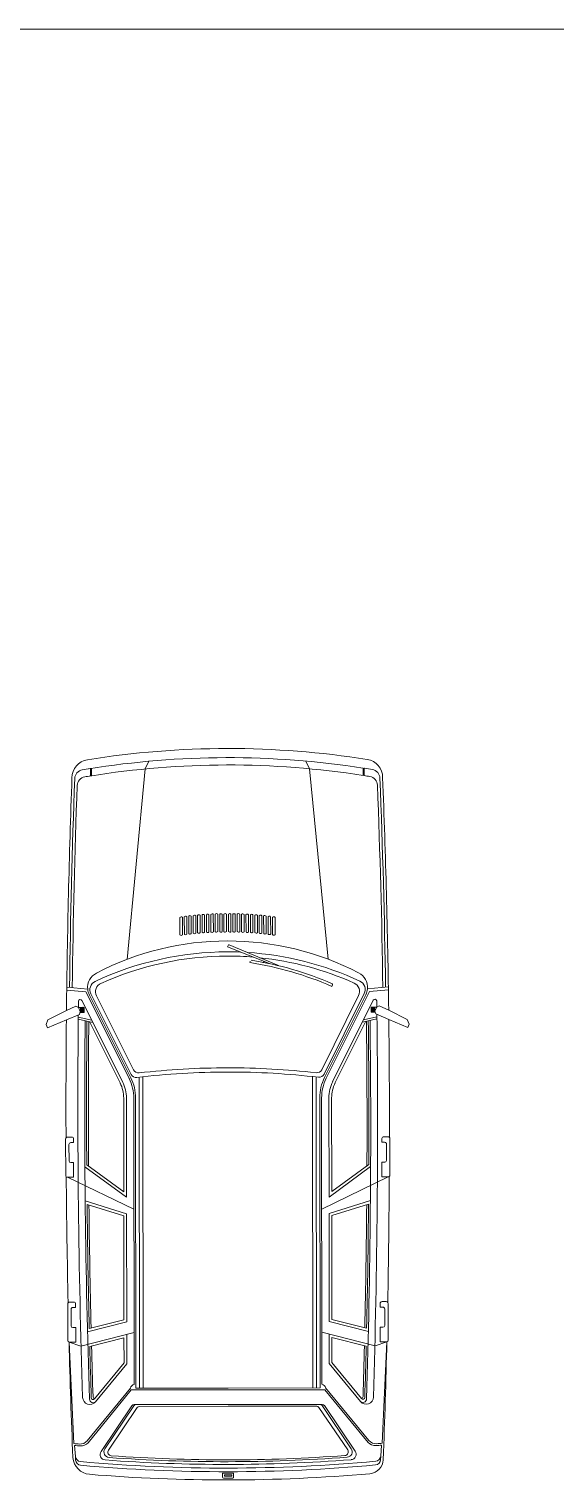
# Model space of a CAD drawing. Header units: millimetres. Extents: x 664 to 1534, y 1164 to 2765.
# Drawn here: x 693.11 to 695.99, y 1407.76 to 1415.69 of the extents above; entities that cross this region are included whole.
import ezdxf

# ---------------------------------------------------------------- set-up
doc = ezdxf.new("R2010")
doc.units = ezdxf.units.MM
doc.layers.get('0').update_dxf_attribs({"lineweight": 20})
doc.layers.add('Alambrado', color=7, linetype='Continuous', lineweight=15)
doc.linetypes.add('FENCELINE1', pattern='A,6.35,-2.54,[133,ltypeshp.shx,S=2.54,R=0,X=-2.54,Y=0],-2.54,25.4', length=36.83)

msp = doc.modelspace()

# ---------------------------------------------------------------- linework, layer by layer
for p, q in [((693.7465, 1411.6479), (693.7665, 1411.6899)), ((694.6465, 1411.6489), (694.6265, 1411.6909)), ((693.4479, 1411.6096), (693.4479, 1411.6478)), ((693.4529, 1411.6104), (693.4529, 1411.6492)), ((693.7465, 1411.6479), (693.6477, 1410.6066)), ((694.6465, 1411.6489), (694.7477, 1410.6079)), ((694.9402, 1411.6121), (694.9402, 1411.6509)), ((694.9452, 1411.6114), (694.9452, 1411.6495)), ((693.937, 1410.8358), (693.9371, 1410.7399)), ((693.951, 1410.8371), (693.9511, 1410.7413)), ((693.9612, 1410.8393), (693.9614, 1410.7434)), ((693.9752, 1410.8406), (693.9754, 1410.7448)), ((693.9855, 1410.8424), (693.9856, 1410.7466)), ((693.9995, 1410.8437), (693.9996, 1410.748)), ((694.0097, 1410.8449), (694.0098, 1410.749)), ((694.0237, 1410.8462), (694.0238, 1410.7504)), ((694.0339, 1410.8473), (694.034, 1410.7515)), ((694.0479, 1410.8487), (694.048, 1410.7529)), ((694.0581, 1410.8494), (694.0582, 1410.7536)), ((694.0721, 1410.8508), (694.0722, 1410.755)), ((694.0821, 1410.8507), (694.0822, 1410.7549)), ((694.0961, 1410.852), (694.0962, 1410.7563)), ((694.106, 1410.852), (694.1062, 1410.7561)), ((694.12, 1410.8533), (694.1201, 1410.7575)), ((694.1303, 1410.8532), (694.1304, 1410.7574)), ((694.1443, 1410.8546), (694.1444, 1410.7588)), ((694.1549, 1410.8529), (694.155, 1410.7571)), ((694.1689, 1410.8543), (694.169, 1410.7585)), ((694.1782, 1410.8533), (694.1783, 1410.7575)), ((694.1922, 1410.8546), (694.1923, 1410.7589)), ((694.2026, 1410.8546), (694.2027, 1410.7589)), ((694.2166, 1410.8533), (694.2167, 1410.7575)), ((694.226, 1410.8544), (694.2261, 1410.7586)), ((694.24, 1410.853), (694.2401, 1410.7572)), ((694.2506, 1410.8547), (694.2507, 1410.7589)), ((694.2646, 1410.8534), (694.2647, 1410.7576)), ((694.2748, 1410.8535), (694.2749, 1410.7577)), ((694.2888, 1410.8522), (694.2889, 1410.7563)), ((694.2988, 1410.8523), (694.2989, 1410.7565)), ((694.3128, 1410.8509), (694.3129, 1410.7551)), ((694.3228, 1410.851), (694.3229, 1410.7553)), ((694.3368, 1410.8497), (694.3369, 1410.7539)), ((694.347, 1410.849), (694.3471, 1410.7532)), ((694.361, 1410.8477), (694.3611, 1410.7519)), ((694.3712, 1410.8466), (694.3713, 1410.7508)), ((694.3852, 1410.8453), (694.3853, 1410.7495)), ((694.3954, 1410.8442), (694.3955, 1410.7484)), ((694.4094, 1410.8429), (694.4095, 1410.7471)), ((694.4197, 1410.8411), (694.4198, 1410.7453)), ((694.4337, 1410.8398), (694.4338, 1410.744)), ((694.4439, 1410.8377), (694.444, 1410.7419)), ((694.4579, 1410.8364), (694.458, 1410.7405)), ((694.2005, 1410.683), (694.197, 1410.6747)), ((694.197, 1410.6747), (694.4278, 1410.5833)), ((694.4761, 1410.5723), (694.207, 1410.6857)), ((694.3221, 1410.5976), (694.3207, 1410.5887)), ((693.4217, 1410.4293), (693.3178, 1410.4387)), ((693.4326, 1410.4434), (693.318, 1410.4537)), ((693.6605, 1409.9526), (693.4217, 1410.4293)), ((694.7264, 1409.9785), (694.9462, 1410.42)), ((694.7365, 1409.9538), (694.9741, 1410.4311)), ((694.7721, 1410.4668), (694.7685, 1410.4585)), ((694.9632, 1410.4452), (695.0778, 1410.4557)), ((694.9741, 1410.4311), (695.078, 1410.4407)), ((693.3165, 1410.3261), (693.3676, 1410.3515)), ((693.3676, 1410.3515), (693.3819, 1410.344)), ((693.388, 1410.3442), (693.3819, 1410.344)), ((693.3913, 1410.322), (693.3819, 1410.344)), ((693.3931, 1410.3175), (693.3931, 1410.3417)), ((693.3981, 1410.3181), (693.3981, 1410.3417)), ((693.6247, 1409.9347), (693.4009, 1410.3816)), ((693.4031, 1410.3181), (693.4031, 1410.3418)), ((693.4081, 1410.3181), (693.4081, 1410.3418)), ((693.4131, 1410.3181), (693.4131, 1410.3418)), ((693.6682, 1409.9595), (693.4417, 1410.4117)), ((693.6705, 1409.9773), (693.4496, 1410.4182)), ((693.6838, 1410.002), (693.4808, 1410.4073)), ((694.713, 1410.0032), (694.915, 1410.4089)), ((694.7287, 1409.9607), (694.9541, 1410.4134)), ((694.7723, 1409.936), (694.9951, 1410.3834)), ((694.983, 1410.3199), (694.983, 1410.3436)), ((694.988, 1410.3199), (694.988, 1410.3436)), ((694.993, 1410.3199), (694.993, 1410.3436)), ((694.998, 1410.3199), (694.998, 1410.3436)), ((695.003, 1410.3194), (695.003, 1410.3436)), ((695.0047, 1410.3238), (695.0141, 1410.3459)), ((695.0081, 1410.346), (695.0141, 1410.3459)), ((695.0284, 1410.3534), (695.0141, 1410.3459)), ((695.0796, 1410.3282), (695.0284, 1410.3534)), ((693.2047, 1410.2497), (693.2152, 1410.276)), ((693.2126, 1410.2313), (693.316, 1410.2756)), ((693.2152, 1410.276), (693.3165, 1410.3261)), ((693.316, 1410.2756), (693.3871, 1410.306)), ((693.381, 1410.2804), (693.4607, 1410.2621)), ((693.3811, 1410.2906), (693.4549, 1410.2737)), ((693.3913, 1410.322), (693.3871, 1410.306)), ((693.3896, 1410.3155), (693.3911, 1410.3155)), ((693.6113, 1409.9279), (693.4418, 1410.2665)), ((694.7857, 1409.9293), (694.9545, 1410.2682)), ((695.0152, 1410.2823), (694.9355, 1410.2638)), ((695.015, 1410.2925), (694.9413, 1410.2754)), ((695.0047, 1410.3238), (695.0091, 1410.3079)), ((695.0065, 1410.3174), (695.005, 1410.3174)), ((695.0802, 1410.2776), (695.0091, 1410.3079)), ((695.181, 1410.2783), (695.0796, 1410.3282)), ((695.1837, 1410.2336), (695.0802, 1410.2776)), ((695.1915, 1410.252), (695.181, 1410.2783)), ((693.2126, 1410.2313), (693.2047, 1410.2497)), ((695.1837, 1410.2336), (695.1915, 1410.252)), ((693.7145, 1409.9625), (693.7165, 1408.2619)), ((693.7345, 1409.9625), (693.7365, 1408.2619)), ((694.6624, 1409.9636), (694.6644, 1408.263)), ((694.6824, 1409.9636), (694.6844, 1408.263)), ((693.6297, 1409.8477), (693.6302, 1409.3352)), ((693.6447, 1409.8478), (693.6453, 1409.3057)), ((693.6847, 1409.8478), (693.6865, 1408.2819)), ((693.6947, 1409.8478), (693.6965, 1408.2619)), ((694.7025, 1409.849), (694.7044, 1408.263)), ((694.7125, 1409.849), (694.7143, 1408.283)), ((694.7525, 1409.849), (694.7532, 1409.307)), ((694.7675, 1409.849), (694.7681, 1409.3365)), ((693.3219, 1409.6348), (693.3451, 1409.6349)), ((695.0426, 1409.6068), (695.0426, 1409.6268)), ((695.0758, 1409.6369), (695.0526, 1409.6368)), ((695.0861, 1409.4269), (695.0858, 1409.6269)), ((693.3121, 1409.4248), (693.3119, 1409.6248)), ((693.3303, 1409.5049), (693.3302, 1409.5949)), ((693.3401, 1409.6049), (693.3551, 1409.6049)), ((693.3551, 1409.6049), (693.3551, 1409.6249)), ((695.0576, 1409.6068), (695.0426, 1409.6068)), ((695.0677, 1409.5069), (695.0676, 1409.5969)), ((693.3403, 1409.4949), (693.3553, 1409.4949)), ((693.3554, 1409.4149), (693.3553, 1409.4949)), ((693.6453, 1409.3057), (693.4173, 1409.4718)), ((693.6302, 1409.3352), (693.4272, 1409.4831)), ((694.7532, 1409.307), (694.9808, 1409.4736)), ((694.7681, 1409.3365), (694.9708, 1409.4849)), ((695.0428, 1409.4168), (695.0427, 1409.4968)), ((695.0577, 1409.4968), (695.0427, 1409.4968)), ((693.322, 1409.4148), (693.6854, 1409.2404)), ((693.3221, 1409.4148), (693.3554, 1409.4149)), ((695.0761, 1409.4169), (694.7132, 1409.2415)), ((695.0761, 1409.4169), (695.0428, 1409.4168)), ((693.6454, 1409.2154), (693.419, 1409.2854)), ((693.6304, 1409.2043), (693.4289, 1409.2666)), ((694.7533, 1409.2166), (694.9795, 1409.2872)), ((694.7683, 1409.2056), (694.9696, 1409.2684)), ((693.6304, 1409.2043), (693.6311, 1408.6363)), ((693.6454, 1409.2154), (693.6461, 1408.6247)), ((694.7533, 1409.2166), (694.7539, 1408.626)), ((694.7683, 1409.2056), (694.7689, 1408.6376)), ((693.3237, 1408.5228), (693.3235, 1408.7228)), ((693.3334, 1408.7328), (693.3567, 1408.7328)), ((693.3419, 1408.6028), (693.3417, 1408.6928)), ((693.3517, 1408.7028), (693.3667, 1408.7028)), ((693.3667, 1408.7028), (693.3667, 1408.7228)), ((695.0331, 1408.7048), (695.0331, 1408.7248)), ((695.0481, 1408.7048), (695.0331, 1408.7048)), ((695.0663, 1408.7348), (695.0431, 1408.7348)), ((695.0582, 1408.6048), (695.0581, 1408.6948)), ((695.0765, 1408.5248), (695.0763, 1408.7248)), ((693.4317, 1408.5696), (693.6461, 1408.6247)), ((693.4413, 1408.5876), (693.6311, 1408.6363)), ((694.9684, 1408.5714), (694.7539, 1408.626)), ((694.9588, 1408.5893), (694.7689, 1408.6376)), ((695.0482, 1408.5948), (695.0332, 1408.5948)), ((695.0333, 1408.5148), (695.0332, 1408.5948)), ((693.3519, 1408.5928), (693.3669, 1408.5928)), ((693.367, 1408.5128), (693.3669, 1408.5928)), ((693.3946, 1408.4921), (693.6861, 1408.567)), ((693.4438, 1408.4893), (693.6312, 1408.5374)), ((693.6312, 1408.5374), (693.6313, 1408.4002)), ((693.6461, 1408.5567), (693.6463, 1408.3949)), ((695.0058, 1408.4939), (694.714, 1408.5682)), ((694.754, 1408.558), (694.7542, 1408.3962)), ((694.9565, 1408.491), (694.769, 1408.5387)), ((694.769, 1408.5387), (694.7692, 1408.4015)), ((695.0058, 1408.4939), (695.0697, 1408.5151)), ((695.0666, 1408.5148), (695.0333, 1408.5148)), ((695.0443, 1407.9608), (695.0697, 1408.5151)), ((693.3572, 1407.9588), (693.3306, 1408.5133)), ((693.3946, 1408.4921), (693.3306, 1408.5131)), ((693.3337, 1408.5128), (693.367, 1408.5128)), ((693.6313, 1408.4002), (693.4698, 1408.2035)), ((693.6463, 1408.3949), (693.4757, 1408.187)), ((694.7542, 1408.3962), (694.9254, 1408.1887)), ((694.7692, 1408.4015), (694.9312, 1408.2052)), ((693.6665, 1408.2618), (693.4302, 1407.9741)), ((693.6712, 1408.2518), (693.4346, 1407.9637)), ((693.6712, 1408.2518), (694.2004, 1408.2525)), ((693.6965, 1408.2619), (694.2004, 1408.2625)), ((694.7044, 1408.263), (694.2004, 1408.2625)), ((694.7297, 1408.2531), (694.2004, 1408.2525)), ((694.7297, 1408.2531), (694.9669, 1407.9655)), ((694.7344, 1408.2631), (694.9713, 1407.9759)), ((693.6736, 1408.1652), (693.5055, 1407.9159)), ((693.6857, 1408.1653), (693.5267, 1407.9294)), ((693.7031, 1408.1553), (693.5465, 1407.923)), ((693.686, 1408.1719), (694.2005, 1408.1725)), ((693.7155, 1408.1619), (694.2005, 1408.1625)), ((694.715, 1408.173), (694.2005, 1408.1725)), ((694.6856, 1408.163), (694.2005, 1408.1625)), ((694.698, 1408.1564), (694.8552, 1407.9245)), ((694.7154, 1408.1664), (694.8749, 1407.9309)), ((694.7275, 1408.1665), (694.8961, 1407.9175)), ((693.3659, 1407.8888), (693.3606, 1407.9485)), ((693.3659, 1407.8888), (693.3667, 1407.8687)), ((695.0358, 1407.8908), (695.035, 1407.8706)), ((695.0358, 1407.8908), (695.041, 1407.9504)), ((694.231, 1407.7973), (694.171, 1407.7972)), ((694.171, 1407.7972), (694.171, 1407.7748)), ((694.176, 1407.7698), (694.226, 1407.7698)), ((694.221, 1407.7873), (694.181, 1407.7873)), ((694.181, 1407.7873), (694.181, 1407.7798)), ((694.181, 1407.7798), (694.221, 1407.7798)), ((694.221, 1407.7873), (694.221, 1407.7798)), ((694.231, 1407.7973), (694.231, 1407.7749))]:
    msp.add_line(p, q)
for centre, radius, start, end in [((693.4466, 1411.5993), 0.1, 99.14271, 180.06601), ((693.4466, 1411.5993), 0.1, 99.14271, 180.06601), ((694.202, 1406.9055), 4.8542, 80.98932, 99.14271), ((694.202, 1406.9055), 4.8042, 81.18149, 99.14271), ((694.9466, 1411.601), 0.1, 0.06601, 80.98932), ((693.4114, 1411.5935), 0.05, 99.57221, 177.90744), ((694.202, 1406.9055), 4.8042, 99.05924, 99.57221), ((694.202, 1406.9055), 4.7642, 99.10722, 99.48626), ((694.202, 1406.9055), 4.7642, 81.08569, 99.14271), ((693.4459, 1411.6478), 0.002, 0.06601, 99.05924), ((693.4549, 1411.6492), 0.002, 98.95054, 180.06601), ((694.9382, 1411.6509), 0.002, 0.06601, 81.18149), ((694.9472, 1411.6495), 0.002, 81.07279, 180.06601), ((694.202, 1406.9055), 4.7642, 80.64577, 81.02481), ((694.202, 1406.9055), 4.8042, 80.55982, 81.07279), ((694.9818, 1411.5953), 0.05, 2.22459, 80.55982), ((742.462, 1409.8013), 49.1483, 177.90358, 179.38812), ((742.462, 1409.8013), 49.1333, 177.90744, 179.24073), ((742.462, 1409.8013), 49.1183, 177.95151, 179.24207), ((693.425, 1411.5552), 0.05, 99.48626, 177.95151), ((694.9682, 1411.557), 0.05, 2.18051, 80.64577), ((645.9354, 1409.6901), 49.1183, 0.88996, 2.18051), ((645.9354, 1409.6901), 49.1333, 0.8913, 2.22459), ((645.9354, 1409.6901), 49.1483, 0.74391, 2.22845), ((693.9448, 1410.8283), 0.0108, 54.78748, 136.19952), ((693.969, 1410.8318), 0.0108, 54.78748, 136.19952), ((693.9932, 1410.8349), 0.0108, 54.78748, 136.19952), ((694.0175, 1410.8374), 0.0108, 54.78748, 136.19952), ((694.0417, 1410.8398), 0.0108, 54.78748, 136.19952), ((694.0659, 1410.8419), 0.0108, 54.78748, 136.19952), ((694.0899, 1410.8432), 0.0108, 54.78748, 136.19952), ((694.1138, 1410.8445), 0.0108, 54.78748, 136.19952), ((694.1381, 1410.8458), 0.0108, 54.78748, 136.19952), ((694.1627, 1410.8455), 0.0108, 54.78748, 136.19952), ((694.186, 1410.8458), 0.0108, 54.78748, 136.19952), ((694.2089, 1410.8458), 0.0108, 43.93251, 125.34455), ((694.2322, 1410.8456), 0.0108, 43.93251, 125.34455), ((694.2568, 1410.8459), 0.0108, 43.93251, 125.34455), ((694.2811, 1410.8447), 0.0108, 43.93251, 125.34455), ((694.305, 1410.8435), 0.0108, 43.93251, 125.34455), ((694.329, 1410.8423), 0.0108, 43.93251, 125.34455), ((694.3532, 1410.8402), 0.0108, 43.93251, 125.34455), ((694.3774, 1410.8378), 0.0108, 43.93251, 125.34455), ((694.4017, 1410.8354), 0.0108, 43.93251, 125.34455), ((694.4259, 1410.8323), 0.0108, 43.93251, 125.34455), ((694.4501, 1410.8289), 0.0108, 43.93251, 125.34455), ((693.9433, 1410.7486), 0.0107, 234.50145, 316.93158), ((693.9676, 1410.7521), 0.0107, 234.50145, 316.93158), ((693.9918, 1410.7553), 0.0107, 234.50145, 316.93158), ((694.016, 1410.7577), 0.0107, 234.50145, 316.93158), ((694.0402, 1410.7602), 0.0107, 234.50145, 316.93158), ((694.0644, 1410.7623), 0.0107, 234.50145, 316.93158), ((694.0884, 1410.7635), 0.0107, 234.50145, 316.93158), ((694.1124, 1410.7648), 0.0107, 234.50145, 316.93158), ((694.1366, 1410.7661), 0.0107, 234.50145, 316.93158), ((694.1612, 1410.7658), 0.0107, 234.50145, 316.93158), ((694.1845, 1410.7661), 0.0107, 234.50145, 316.93158), ((694.2105, 1410.7662), 0.0107, 223.20045, 305.63058), ((694.2339, 1410.7659), 0.0107, 223.20045, 305.63058), ((694.2585, 1410.7662), 0.0107, 223.20045, 305.63058), ((694.2827, 1410.765), 0.0107, 223.20045, 305.63058), ((694.3067, 1410.7638), 0.0107, 223.20045, 305.63058), ((694.3307, 1410.7626), 0.0107, 223.20045, 305.63058), ((694.3549, 1410.7605), 0.0107, 223.20045, 305.63058), ((694.3791, 1410.7581), 0.0107, 223.20045, 305.63058), ((694.4033, 1410.7557), 0.0107, 223.20045, 305.63058), ((694.4275, 1410.7526), 0.0107, 223.20045, 305.63058), ((694.4518, 1410.7492), 0.0107, 223.20045, 305.63058), ((694.1994, 1409.1509), 1.5567, 90.06601, 117.49644), ((694.1994, 1409.1509), 1.5567, 62.63559, 90.06601), ((694.2051, 1410.6811), 0.005, 67.1443, 157.1443), ((694.1996, 1408.9353), 1.7124, 90.06601, 115.10432), ((694.1996, 1408.9353), 1.6894, 90.06601, 114.27904), ((694.1996, 1408.9353), 1.7124, 87.6818, 90.06601), ((694.1996, 1408.9353), 1.6894, 85.31205, 90.06601), ((694.1996, 1408.9353), 1.7124, 65.02771, 86.47349), ((694.054, 1408.8364), 1.7726, 66.22898, 81.3464), ((694.0523, 1408.8305), 1.7926, 66.41494, 81.16044), ((694.1996, 1408.9353), 1.6894, 65.85299, 84.11006), ((694.3975, 1410.5877), 0.005, 81.16044, 171.32071), ((693.5222, 1410.452), 0.09, 117.49644, 185.47242), ((694.8736, 1410.4535), 0.09, 354.65961, 62.63559), ((693.5222, 1410.452), 0.09, 185.47242, 206.60061), ((693.4943, 1410.4406), 0.05, 115.10432, 206.60061), ((693.5256, 1410.4297), 0.05, 114.27904, 206.60061), ((694.7675, 1410.4688), 0.005, 336.25468, 66.41494), ((694.8703, 1410.4312), 0.05, 333.53142, 65.85299), ((694.9015, 1410.4422), 0.05, 333.53142, 65.02771), ((694.8736, 1410.4535), 0.09, 333.53142, 354.65961), ((742.462, 1409.8113), 49.0833, 179.33934, 179.37789), ((693.3919, 1410.3771), 0.01, 26.60061, 179.33934), ((693.3881, 1410.3392), 0.005, 0.06601, 90.98019), ((693.3956, 1410.3417), 0.0025, 0.06601, 180.06601), ((693.4006, 1410.3417), 0.0025, 0.06601, 180.06601), ((693.4056, 1410.3418), 0.0025, 0.06601, 180.06601), ((693.4106, 1410.3418), 0.0025, 0.06601, 180.06601), ((694.9855, 1410.3436), 0.0025, 0.06601, 180.06601), ((694.9905, 1410.3436), 0.0025, 0.06601, 180.06601), ((694.9955, 1410.3436), 0.0025, 0.06601, 180.06601), ((695.004, 1410.379), 0.01, 0.79269, 153.53142), ((695.0005, 1410.3436), 0.0025, 0.06601, 180.06601), ((695.008, 1410.341), 0.005, 89.15184, 180.06601), ((645.9354, 1409.7001), 49.0833, 0.75414, 0.79269), ((742.462, 1409.8013), 49.1483, 179.44705, 180.19851), ((742.462, 1409.8113), 49.0833, 179.42547, 181.86827), ((693.3911, 1410.3175), 0.002, 270.06601, 0.06601), ((693.3956, 1410.318), 0.0025, 180.06601, 0.06601), ((693.4006, 1410.3181), 0.0025, 180.06601, 0.06601), ((693.4056, 1410.3181), 0.0025, 180.06601, 0.06601), ((693.4106, 1410.3181), 0.0025, 180.06601, 0.06601), ((742.4746, 1409.8013), 49.0583, 179.45048, 181.86856), ((742.4746, 1409.8013), 49.0483, 179.45304, 180.37171), ((742.4746, 1409.8013), 49.0383, 179.45561, 180.38034), ((645.9229, 1409.69), 49.0383, 359.75169, 0.67642), ((645.9229, 1409.69), 49.0583, 358.26347, 0.68155), ((645.9229, 1409.69), 49.0483, 359.76032, 0.67899), ((694.9855, 1410.3199), 0.0025, 180.06601, 0.06601), ((694.9905, 1410.3199), 0.0025, 180.06601, 0.06601), ((694.9955, 1410.3199), 0.0025, 180.06601, 0.06601), ((645.9354, 1409.7001), 49.0833, 358.26376, 0.70656), ((695.0005, 1410.3199), 0.0025, 180.06601, 0.06601), ((695.005, 1410.3194), 0.002, 180.06601, 270.06601), ((645.9354, 1409.6901), 49.1483, 359.93352, 0.68498), ((693.4447, 1409.8475), 0.24, 0.06601, 26.60061), ((693.4447, 1409.8475), 0.25, 0.06601, 26.60061), ((693.6973, 1409.9907), 0.03, 206.60061, 276.77822), ((693.7106, 1410.0154), 0.03, 206.60061, 276.56331), ((694.2033, 1405.7331), 4.2575, 90.06601, 96.77822), ((694.2033, 1405.7331), 4.2805, 90.06601, 96.56331), ((694.2033, 1405.7331), 4.2805, 83.56872, 90.06601), ((694.2033, 1405.7331), 4.2575, 83.3538, 90.06601), ((694.6862, 1410.0165), 0.03, 263.56872, 333.53142), ((694.6996, 1409.9918), 0.03, 263.3538, 333.53142), ((694.9525, 1409.8493), 0.25, 153.53142, 180.06601), ((694.9525, 1409.8493), 0.24, 153.53142, 180.06601), ((693.4447, 1409.8475), 0.185, 0.06601, 26.60061), ((693.4447, 1409.8475), 0.2, 0.06601, 26.60061), ((694.9525, 1409.8493), 0.2, 153.53142, 180.06601), ((694.9525, 1409.8493), 0.185, 153.53142, 180.06601), ((693.3219, 1409.6248), 0.01, 142.11041, 180.06601), ((693.3219, 1409.6248), 0.01, 90.06601, 142.11041), ((693.3451, 1409.6249), 0.01, 0.06601, 90.06601), ((695.0526, 1409.6268), 0.01, 90.06601, 180.06601), ((695.0758, 1409.6269), 0.01, 38.02162, 90.06601), ((695.0758, 1409.6269), 0.01, 0.06601, 38.02162), ((693.3402, 1409.5949), 0.01, 90.06601, 180.06601), ((695.0576, 1409.5968), 0.01, 0.06601, 90.06601), ((693.3403, 1409.5049), 0.01, 180.06601, 270.06601), ((695.0577, 1409.5068), 0.01, 270.06601, 0.06601), ((693.3221, 1409.4248), 0.01, 180.06601, 226.21118), ((742.462, 1409.8013), 49.1483, 180.44725, 181.25047), ((693.3221, 1409.4248), 0.01, 226.21118, 270.06601), ((645.9354, 1409.6901), 49.1483, 358.88156, 359.68478), ((695.0761, 1409.4269), 0.01, 270.06601, 313.92085), ((695.0761, 1409.4269), 0.01, 313.92085, 0.06601), ((742.4746, 1409.8013), 49.0483, 180.62469, 181.41797), ((742.4746, 1409.8013), 49.0383, 180.62844, 181.41527), ((645.9229, 1409.69), 49.0383, 358.71676, 359.50359), ((645.9229, 1409.69), 49.0483, 358.71406, 359.50734), ((693.3335, 1408.7228), 0.01, 143.84823, 180.06601), ((693.3335, 1408.7228), 0.01, 90.06601, 143.84823), ((693.3517, 1408.6928), 0.01, 90.06601, 180.06601), ((693.3567, 1408.7228), 0.01, 0.06601, 90.06601), ((695.0431, 1408.7248), 0.01, 90.06601, 180.06601), ((695.0481, 1408.6948), 0.01, 0.06601, 90.06601), ((695.0663, 1408.7248), 0.01, 36.2838, 90.06601), ((695.0663, 1408.7248), 0.01, 0.06601, 36.2838), ((693.3519, 1408.6028), 0.01, 180.06601, 270.06601), ((695.0482, 1408.6048), 0.01, 270.06601, 0.06601), ((693.3337, 1408.5228), 0.01, 180.06601, 251.75454), ((645.9354, 1409.6901), 49.1483, 357.87851, 358.63038), ((695.0665, 1408.5248), 0.01, 270.06601, 288.37749), ((695.0665, 1408.5248), 0.01, 288.37749, 0.06601), ((742.462, 1409.8013), 49.1483, 181.50165, 182.23727), ((693.3337, 1408.5228), 0.01, 251.75454, 270.06601), ((742.4746, 1409.8013), 49.0483, 181.53283, 181.8597), ((742.4746, 1409.7945), 49.0383, 181.52229, 181.84638), ((645.9229, 1409.6833), 49.0383, 358.28565, 358.60974), ((645.9229, 1409.69), 49.0483, 358.27232, 358.5992), ((693.692, 1408.2564), 0.0261, 102.19497, 167.93705), ((694.7089, 1408.2576), 0.0261, 12.19497, 77.93705), ((693.4447, 1408.2124), 0.04, 181.86827, 320.6091), ((693.4623, 1408.2023), 0.02, 181.86856, 320.6091), ((693.4621, 1408.2099), 0.01, 181.8597, 320.6091), ((693.4717, 1408.2148), 0.01, 181.84638, 265.33425), ((694.9387, 1408.204), 0.02, 219.52293, 358.26347), ((694.9562, 1408.2141), 0.04, 219.52293, 358.26376), ((694.9292, 1408.2165), 0.01, 274.79778, 358.28565), ((694.9389, 1408.2116), 0.01, 219.52293, 358.27232), ((693.686, 1408.1569), 0.015, 90.06601, 146.01569), ((693.6981, 1408.1569), 0.015, 90.06601, 146.01569), ((693.7155, 1408.1469), 0.015, 90.06601, 146.01569), ((694.6856, 1408.148), 0.015, 34.11634, 90.06601), ((694.703, 1408.158), 0.015, 34.11634, 90.06601), ((694.715, 1408.158), 0.015, 34.11634, 90.06601), ((693.3916, 1408.0059), 0.05, 264.81513, 320.6091), ((693.396, 1407.9954), 0.05, 264.8494, 320.6091), ((695.0055, 1407.9973), 0.05, 219.52293, 275.28263), ((695.0098, 1408.0077), 0.05, 219.52293, 275.3169), ((694.1906, 1416.8109), 8.8912, 275.3169, 275.5102), ((693.4508, 1407.8903), 0.1, 184.3997, 265.25973), ((694.1906, 1416.8109), 8.8912, 264.62182, 264.81513), ((694.1906, 1416.8109), 8.9012, 264.64958, 264.8494), ((693.3959, 1407.89), 0.03, 182.2307, 264.90949), ((693.5304, 1407.8991), 0.03, 146.01569, 265.76327), ((693.5515, 1407.9126), 0.03, 146.01569, 265.89238), ((693.563, 1407.9118), 0.02, 146.01569, 265.96647), ((694.1906, 1416.8109), 8.9512, 265.89238, 270.06601), ((694.1906, 1416.8109), 8.9412, 265.96647, 270.06601), ((694.1906, 1416.8109), 8.9412, 270.06601, 274.16556), ((694.1906, 1416.8109), 8.9512, 270.06601, 274.23965), ((694.8386, 1407.9133), 0.02, 274.16556, 34.11634), ((694.8501, 1407.9141), 0.03, 274.23965, 34.11634), ((694.8713, 1407.9007), 0.03, 274.36876, 34.11634), ((695.0058, 1407.8919), 0.03, 275.22254, 357.90133), ((694.1906, 1416.8109), 8.9012, 275.28263, 275.48245), ((693.3967, 1407.8699), 0.03, 182.25423, 264.92592), ((694.1906, 1416.8109), 8.9862, 264.90949, 270.06601), ((694.1906, 1416.8109), 9.0062, 264.92592, 270.06601), ((694.1906, 1416.8109), 8.9662, 265.76327, 270.06601), ((694.1906, 1416.8109), 8.9662, 270.06601, 274.36876), ((694.1906, 1416.8109), 8.9862, 270.06601, 275.22254), ((694.1906, 1416.8109), 9.0062, 270.06601, 275.20611), ((694.9701, 1407.8736), 0.08, 274.9849, 357.87851), ((695.0051, 1407.8717), 0.03, 275.20611, 357.8778), ((694.1906, 1416.8109), 9.0512, 265.25973, 270.06601), ((694.176, 1407.7748), 0.005, 180.06601, 270.06601), ((694.1906, 1416.8109), 9.0512, 270.06601, 274.9849), ((694.226, 1407.7748), 0.005, 270.06601, 0.06601)]:
    msp.add_arc(centre, radius, start, end)
at = {"layer": 'Alambrado', "linetype": 'FENCELINE1', "ltscale": 0.07}
msp.add_line((988.9807, 1415.6941), (684.9807, 1415.6941), dxfattribs=at)

doc.saveas('drawing.dxf')
